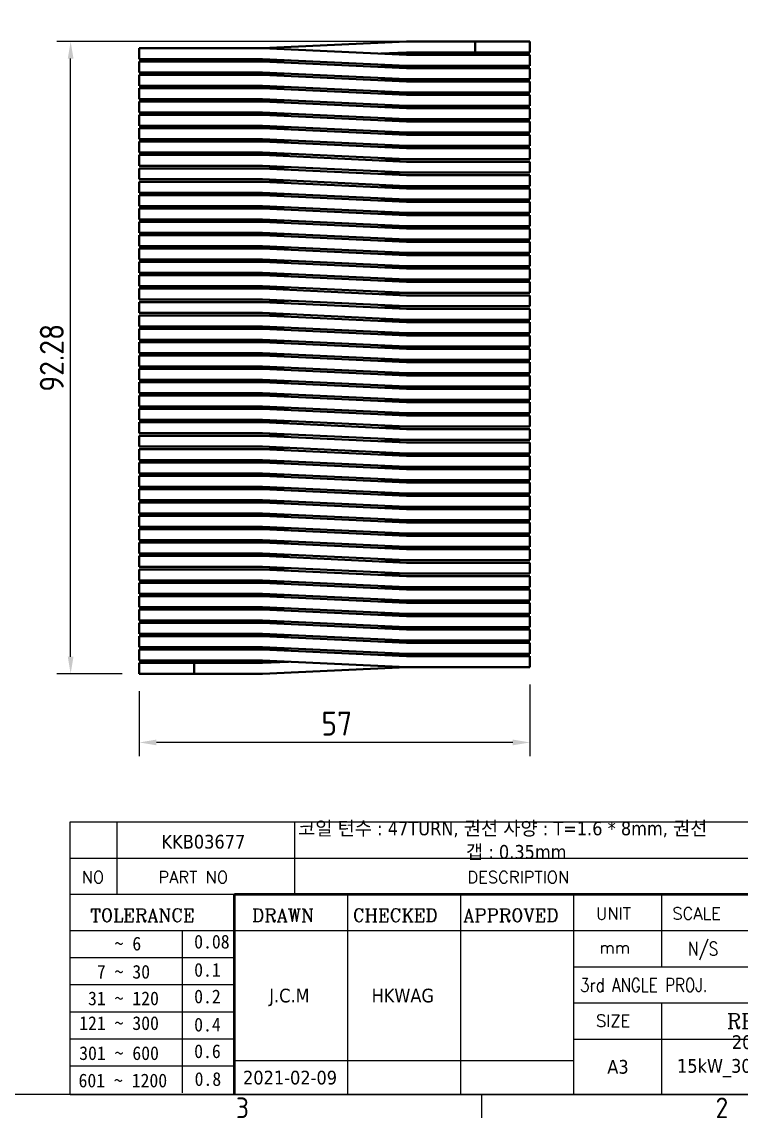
# Model space of a CAD drawing. Header units: millimetres. Extents: x 0 to 420, y 0 to 297.
# Drawn here: x 212.9 to 317.8, y 6.6 to 166.5 of the extents above; entities that cross this region are included whole.
import ezdxf
from ezdxf.enums import TextEntityAlignment as Align

# ---------------------------------------------------------------- set-up
doc = ezdxf.new("R2010")
doc.units = ezdxf.units.MM
doc.layers.get('0').update_dxf_attribs({"color": 3, "lineweight": 25, "true_color": 0x00ff00})
for name, color, linetype, lineweight, true_color in [('가시적인 것(ISO)', 3, 'Continuous', 40, 0x00ff00), ('제목(ISO)', 5, 'Continuous', 50, 0x0000ff), ('치수(ISO)', 2, 'Continuous', 25, 0xffff00)]:
    doc.layers.add(name, color=color, linetype=linetype, lineweight=lineweight, true_color=true_color)
doc.layers.add('경계(ISO)', color=7, linetype='Continuous', lineweight=25)
doc.styles.add('HAN_291', font='')
doc.styles.add('RC_284', font='ROMANC.shx')
doc.styles.add('RC_287', font='ROMANC.shx')
doc.styles.add('RC_292', font='ROMANC.shx')
doc.styles.add('문자 텍스트_PSTEK_POSCO', font='isocp.shx')
doc.styles.add('치수 텍스트_PSTEK_POSCO', font='isocp.shx')
doc.styles.add('텍스트 스타일198', font='tahoma.ttf')
doc.styles.add('텍스트 스타일333', font='ROMANC.shx', dxfattribs={"width": 0.800000011920929})
doc.styles.get('HAN_291').set_extended_font_data('GulimChe')
doc.dimstyles.new('치수_PSTEK_POSCO', dxfattribs={"dimtxt": 3.5, "dimasz": 2.5, "dimexe": 2, "dimexo": 2.5, "dimgap": 1, "dimtad": 1, "dimrnd": 1e-08, "dimdsep": 46, "dimtxsty": '치수 텍스트_PSTEK_POSCO', "dimcen": 0.09, "dimdle": 10, "dimclrd": 7, "dimclre": 7, "dimclrt": 2, "dimadec": 1, "dimazin": 2, "dimtfac": 1, "dimtmove": 0, "dimatfit": 3, "dimfxl": 1, "dimtolj": 1, "dimlwd": -1, "dimlwe": -1, "dimarcsym": 0})

# ---------------------------------------------------------------- blocks, each defined once
blk = doc.blocks.new('경계 Default Border')
at = {"layer": '경계(ISO)'}
blk.add_line((280, 10), (280, 6.599999666213989), dxfattribs=at)
at = {"layer": '경계(ISO)', "flags": 128}
blk.add_lwpolyline([(10, 10), (10, 287.0000076293945), (410, 287.0000076293945), (410, 10), (10, 10)], dxfattribs=at)
at = {"layer": '경계(ISO)', "color": 2, "true_color": 0xffff00, "char_height": 3.00000011920929, "attachment_point": 7, "style": '문자 텍스트_PSTEK_POSCO'}
for s, insert in [('3', (244.1685395229535, 6.57139439638704)), ('2', (314.127739416884, 6.57139439638704))]:
    blk.add_mtext(s, dxfattribs=dict(at, insert=insert))
blk = doc.blocks.new('제목 블록 PSTEK')
at = {"color": 180, "true_color": 0x3f00ff}
for p, q in [((182.475792979055, 11.79100474011392), (182.4757929790549, 51.56524660363496)), ((182.4757929790549, 51.56524660363496), (372.4757929537551, 51.56524660363496)), ((189.2651435055721, 51.56524660363496), (189.2651435055722, 41.00524660363494)), ((215.2152739891528, 41.00524660363494), (215.2152739891528, 51.56524660363496)), ((182.475792979055, 46.2852466036349), (372.4757929537551, 46.28524660363492)), ((182.475792979055, 41.00524660363493), (206.451475290024, 41.00524660363493)), ((222.9401812389276, 11.79100474011392), (222.9401812389276, 41.00524660363494)), ((239.4288871878316, 11.79100474011392), (239.4288871878316, 41.00524660363494)), ((255.9175931367356, 11.79100474011392), (255.9175931367356, 41.00524660363494)), ((268.6918866058747, 41.00524660363494), (268.6918866058747, 30.44524660363498)), ((182.475792979055, 35.72524660363497), (206.451475290024, 35.72524660363497)), ((198.8621818849491, 12.02524660363491), (198.8621818849491, 35.72524660363497)), ((206.451475290024, 35.72524660363497), (372.4757929537551, 35.72524660363497)), ((182.475792979055, 31.77524660363492), (206.451475290024, 31.77524660363492)), ((255.917593136736, 30.44524660363498), (372.4757929537552, 30.44524660363501)), ((182.475792979055, 27.82524660363487), (206.451475290024, 27.82524660363487)), ((255.9175931367359, 25.16524660363502), (372.4757929537552, 25.165246603635)), ((268.6918866058744, 25.16524660363502), (268.6918866058744, 11.79100474011392)), ((182.475792979055, 23.87524660363505), (206.451475290024, 23.87524660363505)), ((182.475792979055, 19.92524660363478), (206.451475290024, 19.92524660363478)), ((255.9175931367359, 19.88524660363481), (310.0881549537553, 19.88524660363481)), ((206.451475290024, 16.74100474011396), (255.9175931367359, 16.74100474011396)), ((182.475792979055, 15.97524660363496), (206.451475290024, 15.97524660363496)), ((182.475792979055, 11.79100474011392), (372.4757929537551, 11.79100474011389))]:
    blk.add_line(p, q, dxfattribs=at)
at = {"color": 7, "lineweight": 50}
for p, q in [((206.4514752900237, 11.79100474011392), (206.4514752900237, 41.00524660363494)), ((206.451475290024, 41.00524660363494), (372.4757929537551, 41.00524660363496))]:
    blk.add_line(p, q, dxfattribs=at)
at = {"layer": '제목(ISO)', "lineweight": 18}
blk.add_line((182.475792979055, 35.72500474011393), (182.475792979055, 11.79100474011392), dxfattribs=at)
at = {"color": 2, "true_color": 0xffff00}
for s, height, style, p in [('NO', 1.742399930953979, 'RC_284', (184.135398793432, 42.62317362549192)), ('PART NO', 1.742399930953979, 'RC_284', (195.3359407378685, 42.62317362549192)), ('DESCRIPTION', 1.742399930953979, 'RC_284', (240.4025565652523, 42.62317362549192)), (' TOLERANCE', 1.899999976158142, 'RC_287', (184.0872874387979, 37.00893196870329)), ('DRAWN', 1.899999976158142, 'RC_287', (208.9766620976279, 37.00893196870329)), ('CHECKED', 1.899999976158142, 'RC_287', (223.6856844514997, 37.00893196870329)), ('APPROVED', 1.899999976158142, 'RC_287', (239.7795453577791, 37.00893196870329)), ('UNIT', 1.742399930953979, 'RC_284', (259.1652673287452, 37.34317362549218)), ('SCALE', 1.742399930953979, 'RC_284', (270.2934779252897, 37.34317362549218)), ('    ~ 6', 2.000000029802322, 'HAN_291', (183.7721304966814, 32.8176515608431)), ('0.08', 2.000000029802322, 'HAN_291', (200.5467345600617, 33.09873600004101)), ('mm', 1.742399930953979, 'RC_284', (259.6505418159997, 32.3543089683787)), ('  7 ~ 30', 2.000000029802322, 'HAN_291', (183.7721304966814, 28.70538114822415)), ('0.1', 2.000000029802322, 'HAN_291', (200.5467345600617, 28.98646558742206)), (' 31 ~ 120', 2.000000029802322, 'HAN_291', (183.7721304966814, 24.82628181916237)), ('0.2', 2.000000029802322, 'HAN_291', (200.5467345600617, 25.10736625836028)), ('121 ~ 300', 2.000000029802322, 'HAN_291', (183.7721304966814, 21.21401206133254)), ('0.4', 2.000000029802322, 'HAN_291', (200.5467345600617, 20.99509650053045)), ('SIZE', 1.742399930953979, 'RC_284', (259.1652673287452, 21.69497768947366)), ('REFERENCE', 2.178000062704086, 'RC_292', (278.2741065029841, 21.43214925458022)), ('301 ~ 600', 2.000000029802322, 'HAN_291', (183.7721304966814, 16.83491273227077)), ('0.6', 2.000000029802322, 'HAN_291', (200.5467345600617, 17.11599717146868)), ('601 ~ 1200', 2.000000029802322, 'HAN_291', (183.6802025156883, 12.84759660881125)), ('0.8', 2.000000029802322, 'HAN_291', (200.6097246063884, 13.05732192299702))]:
    blk.add_text(s, height=height, dxfattribs=dict(at, style=style)).set_placement(p)
at = {"color": 7, "style": '텍스트 스타일333', "width": 0.7999999523162842}
blk.add_text('N/S', height=2.000000029802322, dxfattribs=at).set_placement((274.7838860285014, 33.08524660363496), align=Align.MIDDLE_CENTER)
at = {"color": 2, "true_color": 0xffff00, "style": '텍스트 스타일333', "width": 0.7999999523162842}
blk.add_text('3rd ANGLE PROJ.', height=2.000000029802322, dxfattribs=at).set_placement((256.8430306642954, 26.76148381654429))
at = {"layer": '제목(ISO)', "color": 7, "style": '텍스트 스타일198'}
for tag, p in [('설명_001', (215.7003327976812, 49.62241420063239)), ('부품_번호_001', (195.7843283186424, 47.68004260673702)), ('재질_001', (290.4746326517839, 47.92524659519488)), ("3._Q'TY_001", (312.7327037528258, 47.90442725317898)), ('질량\\P3;_001', (350.3046145979153, 48.1643332325385)), ('설명_002', (240.1924330754208, 46.19853496198088)), ('1._MODEL_NAME_001', (326.7684841840689, 37.52172745615292)), ('제목_001', (331.1279759919022, 32.12134217035067)), ('부품_번호_001', (334.4435685718743, 26.8052465951949)), ('설계자_001', (211.4997234691996, 25.23312566343435)), ('점검자_001', (226.4283219502686, 25.23446884679021)), ('프로젝트_001', (278.9744245225954, 18.43951439740151)), ('시트_크기_001', (260.807090429518, 14.83812566343425)), ('프로젝트_002', (270.9791918143218, 14.97568842208535)), ('작성_날짜_001', (207.6736656800234, 13.26600473167383)), ('프로젝트_003', (280.4473441481205, 11.5491460676562))]:
    blk.add_attdef(tag, p, '', height=2.000000029802322, dxfattribs=at)
for tag, p in [('4._COLOR', (327.6805273250926, 48.92524660363493)), ('엔지니어링_승인자', (247.673240162284, 26.23312567187446)), ('점검_날짜', (231.1845342133799, 14.26600474011394)), ('엔지니어링_승인_날짜', (247.6732401622839, 14.26600474011394))]:
    blk.add_attdef(tag, text='', height=2.000000029802322, dxfattribs=at).set_placement(p, align=Align.MIDDLE_CENTER)
blk = doc.blocks.new('*D27')
at = {"layer": 'Defpoints', "color": 0, "transparency": 16777216}
for p in [(287.0528116974299, 72.34469993919951), (230.0528116974299, 71.36969993919952), (230.0528116974299, 61.36969993919952)]:
    blk.add_point(p, dxfattribs=at)
at = {"layer": '치수(ISO)', "color": 7, "transparency": 16777216}
for p, q in [((230.0528116974299, 68.86969993919952), (230.0528116974299, 59.36969993919952)), ((287.0528116974299, 69.84469993919951), (287.0528116974299, 59.36969993919952)), ((284.5528116974299, 61.36969993919952), (232.5528116974299, 61.36969993919952))]:
    blk.add_line(p, q, dxfattribs=at)
for points in [[(232.5528116974299, 61.78636660586618), (232.5528116974299, 60.95303327253286), (230.0528116974299, 61.36969993919952)], [(284.5528116974299, 61.78636660586618), (284.5528116974299, 60.95303327253286), (287.0528116974299, 61.36969993919952)]]:
    blk.add_solid(points, dxfattribs=at)
at = {"layer": '치수(ISO)', "color": 2, "transparency": 16777216, "insert": (256.6278116974299, 64.11969993919952), "char_height": 3.5, "attachment_point": 4, "style": '치수 텍스트_PSTEK_POSCO'}
blk.add_mtext('\\A1;57', dxfattribs=at)
blk = doc.blocks.new('*D28')
at = {"layer": 'Defpoints', "color": 0, "transparency": 16777216}
for p in [(220.05281169743, 163.6446999391995), (279.0528116974299, 163.6446999391995), (230.0528116974299, 71.36969993919952)]:
    blk.add_point(p, dxfattribs=at)
at = {"layer": '치수(ISO)', "color": 7, "transparency": 16777216}
for p, q in [((276.5528116974299, 163.6446999391995), (218.05281169743, 163.6446999391995)), ((220.05281169743, 73.86969993919953), (220.05281169743, 161.1446999391995)), ((227.5528116974299, 71.36969993919952), (218.05281169743, 71.36969993919953))]:
    blk.add_line(p, q, dxfattribs=at)
for points in [[(219.6361450307633, 161.1446999391995), (220.4694783640966, 161.1446999391995), (220.05281169743, 163.6446999391995)], [(219.6361450307633, 73.86969993919953), (220.4694783640966, 73.86969993919953), (220.05281169743, 71.36969993919953)]]:
    blk.add_solid(points, dxfattribs=at)
at = {"layer": '치수(ISO)', "color": 2, "transparency": 16777216, "insert": (217.3016213309565, 112.5347125657842), "char_height": 3.5, "attachment_point": 4, "rotation": 90, "style": '치수 텍스트_PSTEK_POSCO'}
blk.add_mtext('\\A1;92.28', dxfattribs=at)

msp = doc.modelspace()

# ---------------------------------------------------------------- linework, layer by layer
at = {"layer": '가시적인 것(ISO)'}
for p, q in [((269.0528116974299, 163.6446999391995), (248.0528116974299, 162.6696999391995)), ((269.0528116974299, 163.6446999391995), (279.0528116974299, 163.6446999391995)), ((287.0528116974299, 163.6446999391995), (279.0528116974299, 163.6446999391995)), ((279.0528116974299, 163.6446999391995), (279.0528116974299, 162.0446999391995)), ((287.0528116974299, 162.0446999391995), (287.0528116974299, 163.6446999391995)), ((230.0528116974299, 161.0696999391996), (230.0528116974299, 162.6696999391995)), ((230.0528116974299, 162.6696999391995), (248.0528116974299, 162.6696999391995)), ((269.0528116974299, 161.6946999391996), (248.0528116974299, 162.6696999391995)), ((265.2835809281993, 161.8696999391996), (269.0528116974299, 162.0446999391995)), ((269.0528116974299, 162.0446999391995), (279.0528116974299, 162.0446999391995)), ((269.0528116974299, 161.6946999391996), (287.0528116974299, 161.6946999391996)), ((279.0528116974299, 162.0446999391995), (287.0528116974299, 162.0446999391995)), ((287.0528116974299, 160.0946999391995), (287.0528116974299, 161.6946999391996)), ((248.0528116974299, 161.0696999391996), (230.0528116974299, 161.0696999391996)), ((230.0528116974299, 159.1196999391995), (230.0528116974299, 160.7196999391995)), ((230.0528116974299, 160.7196999391995), (248.0528116974299, 160.7196999391995)), ((248.0528116974299, 161.0696999391996), (269.0528116974299, 160.0946999391995)), ((251.8220424666609, 160.8946999391995), (248.0528116974299, 160.7196999391995)), ((269.0528116974299, 159.7446999391995), (248.0528116974299, 160.7196999391995)), ((265.2835809281995, 159.9196999391995), (269.0528116974299, 160.0946999391995)), ((287.0528116974299, 160.0946999391995), (269.0528116974299, 160.0946999391995)), ((248.0528116974299, 159.1196999391995), (230.0528116974299, 159.1196999391995)), ((230.0528116974299, 157.1696999391995), (230.0528116974299, 158.7696999391995)), ((230.0528116974299, 158.7696999391995), (248.0528116974299, 158.7696999391995)), ((248.0528116974299, 159.1196999391995), (269.0528116974299, 158.1446999391995)), ((251.8220424666608, 158.9446999391995), (248.0528116974299, 158.7696999391995)), ((269.0528116974299, 157.7946999391995), (248.0528116974299, 158.7696999391995)), ((269.0528116974299, 159.7446999391995), (287.0528116974299, 159.7446999391995)), ((287.0528116974299, 158.1446999391995), (287.0528116974299, 159.7446999391995)), ((248.0528116974299, 157.1696999391995), (230.0528116974299, 157.1696999391995)), ((230.0528116974299, 155.2196999391995), (230.0528116974299, 156.8196999391995)), ((230.0528116974299, 156.8196999391995), (248.0528116974299, 156.8196999391995)), ((248.0528116974299, 157.1696999391995), (269.0528116974299, 156.1946999391995)), ((251.8220424666607, 156.9946999391995), (248.0528116974299, 156.8196999391995)), ((269.0528116974299, 155.8446999391995), (248.0528116974299, 156.8196999391995)), ((265.2835809281994, 157.9696999391996), (269.0528116974299, 158.1446999391995)), ((287.0528116974299, 158.1446999391995), (269.0528116974299, 158.1446999391995)), ((269.0528116974299, 157.7946999391995), (287.0528116974299, 157.7946999391995)), ((287.0528116974299, 156.1946999391995), (287.0528116974299, 157.7946999391995)), ((248.0528116974299, 155.2196999391995), (230.0528116974299, 155.2196999391995)), ((248.0528116974299, 155.2196999391995), (269.0528116974299, 154.2446999391995)), ((265.2835809281993, 156.0196999391995), (269.0528116974299, 156.1946999391995)), ((287.0528116974299, 156.1946999391995), (269.0528116974299, 156.1946999391995)), ((269.0528116974299, 155.8446999391995), (287.0528116974299, 155.8446999391995)), ((287.0528116974299, 154.2446999391995), (287.0528116974299, 155.8446999391995)), ((230.0528116974299, 153.2696999391995), (230.0528116974299, 154.8696999391995)), ((230.0528116974299, 154.8696999391995), (248.0528116974299, 154.8696999391995)), ((251.8220424666609, 155.0446999391995), (248.0528116974299, 154.8696999391995)), ((269.0528116974299, 153.8946999391995), (248.0528116974299, 154.8696999391995)), ((265.2835809281994, 154.0696999391996), (269.0528116974299, 154.2446999391995)), ((287.0528116974299, 154.2446999391995), (269.0528116974299, 154.2446999391995)), ((269.0528116974299, 153.8946999391995), (287.0528116974299, 153.8946999391995)), ((287.0528116974299, 152.2946999391995), (287.0528116974299, 153.8946999391995)), ((248.0528116974299, 153.2696999391995), (230.0528116974299, 153.2696999391995)), ((230.0528116974299, 151.3196999391995), (230.0528116974299, 152.9196999391995)), ((230.0528116974299, 152.9196999391995), (248.0528116974299, 152.9196999391995)), ((248.0528116974299, 153.2696999391995), (269.0528116974299, 152.2946999391995)), ((251.8220424666606, 153.0946999391995), (248.0528116974299, 152.9196999391995)), ((269.0528116974299, 151.9446999391995), (248.0528116974299, 152.9196999391995)), ((265.2835809281993, 152.1196999391995), (269.0528116974299, 152.2946999391995)), ((287.0528116974299, 152.2946999391995), (269.0528116974299, 152.2946999391995)), ((269.0528116974299, 151.9446999391995), (287.0528116974299, 151.9446999391995)), ((287.0528116974299, 150.3446999391995), (287.0528116974299, 151.9446999391995)), ((248.0528116974299, 151.3196999391995), (230.0528116974299, 151.3196999391995)), ((230.0528116974299, 149.3696999391995), (230.0528116974299, 150.9696999391995)), ((230.0528116974299, 150.9696999391995), (248.0528116974299, 150.9696999391995)), ((248.0528116974299, 151.3196999391995), (269.0528116974299, 150.3446999391995)), ((251.8220424666607, 151.1446999391995), (248.0528116974299, 150.9696999391995)), ((269.0528116974299, 149.9946999391995), (248.0528116974299, 150.9696999391995)), ((265.2835809281993, 150.1696999391995), (269.0528116974299, 150.3446999391995)), ((287.0528116974299, 150.3446999391995), (269.0528116974299, 150.3446999391995)), ((248.0528116974299, 149.3696999391995), (230.0528116974299, 149.3696999391995)), ((230.0528116974299, 147.4196999391995), (230.0528116974299, 149.0196999391995)), ((230.0528116974299, 149.0196999391995), (248.0528116974299, 149.0196999391995)), ((248.0528116974299, 149.3696999391995), (269.0528116974299, 148.3946999391995)), ((251.8220424666607, 149.1946999391996), (248.0528116974299, 149.0196999391995)), ((269.0528116974299, 148.0446999391995), (248.0528116974299, 149.0196999391995)), ((269.0528116974299, 149.9946999391995), (287.0528116974299, 149.9946999391995)), ((287.0528116974299, 148.3946999391995), (287.0528116974299, 149.9946999391995)), ((248.0528116974299, 147.4196999391995), (230.0528116974299, 147.4196999391995)), ((248.0528116974299, 147.4196999391995), (269.0528116974299, 146.4446999391995)), ((251.8220424666608, 147.2446999391995), (248.0528116974299, 147.0696999391995)), ((265.2835809281993, 148.2196999391995), (269.0528116974299, 148.3946999391995)), ((287.0528116974299, 148.3946999391995), (269.0528116974299, 148.3946999391995)), ((269.0528116974299, 148.0446999391995), (287.0528116974299, 148.0446999391995)), ((287.0528116974299, 146.4446999391995), (287.0528116974299, 148.0446999391995)), ((230.0528116974299, 145.4696999391995), (230.0528116974299, 147.0696999391995)), ((230.0528116974299, 147.0696999391995), (248.0528116974299, 147.0696999391995)), ((269.0528116974299, 146.0946999391995), (248.0528116974299, 147.0696999391995)), ((265.2835809281993, 146.2696999391995), (269.0528116974299, 146.4446999391995)), ((287.0528116974299, 146.4446999391995), (269.0528116974299, 146.4446999391995)), ((269.0528116974299, 146.0946999391995), (287.0528116974299, 146.0946999391995)), ((287.0528116974299, 144.4946999391995), (287.0528116974299, 146.0946999391995)), ((248.0528116974299, 145.4696999391995), (230.0528116974299, 145.4696999391995)), ((230.0528116974299, 143.5196999391995), (230.0528116974299, 145.1196999391995)), ((230.0528116974299, 145.1196999391995), (248.0528116974299, 145.1196999391995)), ((248.0528116974299, 145.4696999391995), (269.0528116974299, 144.4946999391995)), ((251.8220424666607, 145.2946999391995), (248.0528116974299, 145.1196999391995)), ((269.0528116974299, 144.1446999391995), (248.0528116974299, 145.1196999391995)), ((265.2835809281994, 144.3196999391995), (269.0528116974299, 144.4946999391995)), ((287.0528116974299, 144.4946999391995), (269.0528116974299, 144.4946999391995)), ((269.0528116974299, 144.1446999391995), (287.0528116974299, 144.1446999391995)), ((287.0528116974299, 142.5446999391995), (287.0528116974299, 144.1446999391995)), ((248.0528116974299, 143.5196999391995), (230.0528116974299, 143.5196999391995)), ((230.0528116974299, 141.5696999391995), (230.0528116974299, 143.1696999391995)), ((230.0528116974299, 143.1696999391995), (248.0528116974299, 143.1696999391995)), ((248.0528116974299, 143.5196999391995), (269.0528116974299, 142.5446999391995)), ((251.8220424666607, 143.3446999391995), (248.0528116974299, 143.1696999391995)), ((269.0528116974299, 142.1946999391995), (248.0528116974299, 143.1696999391995)), ((265.2835809281993, 142.3696999391995), (269.0528116974299, 142.5446999391995)), ((287.0528116974299, 142.5446999391995), (269.0528116974299, 142.5446999391995)), ((248.0528116974299, 141.5696999391995), (230.0528116974299, 141.5696999391995)), ((230.0528116974299, 139.6196999391995), (230.0528116974299, 141.2196999391995)), ((230.0528116974299, 141.2196999391995), (248.0528116974299, 141.2196999391995)), ((248.0528116974299, 141.5696999391995), (269.0528116974299, 140.5946999391995)), ((251.8220424666607, 141.3946999391995), (248.0528116974299, 141.2196999391995)), ((269.0528116974299, 140.2446999391995), (248.0528116974299, 141.2196999391995)), ((269.0528116974299, 142.1946999391995), (287.0528116974299, 142.1946999391995)), ((287.0528116974299, 140.5946999391995), (287.0528116974299, 142.1946999391995)), ((248.0528116974299, 139.6196999391995), (230.0528116974299, 139.6196999391995)), ((230.0528116974299, 137.6696999391995), (230.0528116974299, 139.2696999391995)), ((230.0528116974299, 139.2696999391995), (248.0528116974299, 139.2696999391995)), ((248.0528116974299, 139.6196999391995), (269.0528116974299, 138.6446999391995)), ((251.8220424666609, 139.4446999391995), (248.0528116974299, 139.2696999391995)), ((269.0528116974299, 138.2946999391995), (248.0528116974299, 139.2696999391995)), ((265.2835809281993, 140.4196999391995), (269.0528116974299, 140.5946999391995)), ((287.0528116974299, 140.5946999391995), (269.0528116974299, 140.5946999391995)), ((269.0528116974299, 140.2446999391995), (287.0528116974299, 140.2446999391995)), ((287.0528116974299, 138.6446999391995), (287.0528116974299, 140.2446999391995)), ((248.0528116974299, 137.6696999391995), (230.0528116974299, 137.6696999391995)), ((248.0528116974299, 137.6696999391995), (269.0528116974299, 136.6946999391996)), ((265.2835809281993, 138.4696999391995), (269.0528116974299, 138.6446999391995)), ((287.0528116974299, 138.6446999391995), (269.0528116974299, 138.6446999391995)), ((269.0528116974299, 138.2946999391995), (287.0528116974299, 138.2946999391995)), ((287.0528116974299, 136.6946999391996), (287.0528116974299, 138.2946999391995)), ((230.0528116974299, 135.7196999391995), (230.0528116974299, 137.3196999391996)), ((230.0528116974299, 137.3196999391996), (248.0528116974299, 137.3196999391996)), ((251.8220424666609, 137.4946999391995), (248.0528116974299, 137.3196999391996)), ((269.0528116974299, 136.3446999391995), (248.0528116974299, 137.3196999391996)), ((265.2835809281993, 136.5196999391995), (269.0528116974299, 136.6946999391996)), ((287.0528116974299, 136.6946999391996), (269.0528116974299, 136.6946999391996)), ((269.0528116974299, 136.3446999391995), (287.0528116974299, 136.3446999391995)), ((287.0528116974299, 134.7446999391995), (287.0528116974299, 136.3446999391995)), ((248.0528116974299, 135.7196999391995), (230.0528116974299, 135.7196999391995)), ((230.0528116974299, 133.7696999391995), (230.0528116974299, 135.3696999391995)), ((230.0528116974299, 135.3696999391995), (248.0528116974299, 135.3696999391995)), ((248.0528116974299, 135.7196999391995), (269.0528116974299, 134.7446999391995)), ((251.8220424666608, 135.5446999391995), (248.0528116974299, 135.3696999391995)), ((269.0528116974299, 134.3946999391995), (248.0528116974299, 135.3696999391995)), ((265.2835809281992, 134.5696999391995), (269.0528116974299, 134.7446999391995)), ((287.0528116974299, 134.7446999391995), (269.0528116974299, 134.7446999391995)), ((269.0528116974299, 134.3946999391995), (287.0528116974299, 134.3946999391995)), ((287.0528116974299, 132.7946999391995), (287.0528116974299, 134.3946999391995)), ((248.0528116974299, 133.7696999391995), (230.0528116974299, 133.7696999391995)), ((230.0528116974299, 131.8196999391995), (230.0528116974299, 133.4196999391995)), ((230.0528116974299, 133.4196999391995), (248.0528116974299, 133.4196999391995)), ((248.0528116974299, 133.7696999391995), (269.0528116974299, 132.7946999391995)), ((251.8220424666607, 133.5946999391995), (248.0528116974299, 133.4196999391995)), ((269.0528116974299, 132.4446999391995), (248.0528116974299, 133.4196999391995)), ((265.2835809281993, 132.6196999391995), (269.0528116974299, 132.7946999391995)), ((287.0528116974299, 132.7946999391995), (269.0528116974299, 132.7946999391995)), ((248.0528116974299, 131.8196999391995), (230.0528116974299, 131.8196999391995)), ((230.0528116974299, 129.8696999391995), (230.0528116974299, 131.4696999391995)), ((230.0528116974299, 131.4696999391995), (248.0528116974299, 131.4696999391995)), ((248.0528116974299, 131.8196999391995), (269.0528116974299, 130.8446999391995)), ((251.8220424666608, 131.6446999391995), (248.0528116974299, 131.4696999391995)), ((269.0528116974299, 130.4946999391995), (248.0528116974299, 131.4696999391995)), ((269.0528116974299, 132.4446999391995), (287.0528116974299, 132.4446999391995)), ((287.0528116974299, 130.8446999391995), (287.0528116974299, 132.4446999391995)), ((248.0528116974299, 129.8696999391995), (230.0528116974299, 129.8696999391995)), ((248.0528116974299, 129.8696999391995), (269.0528116974299, 128.8946999391995)), ((251.8220424666607, 129.6946999391995), (248.0528116974299, 129.5196999391995)), ((265.2835809281992, 130.6696999391995), (269.0528116974299, 130.8446999391995)), ((287.0528116974299, 130.8446999391995), (269.0528116974299, 130.8446999391995)), ((269.0528116974299, 130.4946999391995), (287.0528116974299, 130.4946999391995)), ((287.0528116974299, 128.8946999391995), (287.0528116974299, 130.4946999391995)), ((230.0528116974299, 127.9196999391995), (230.0528116974299, 129.5196999391995)), ((230.0528116974299, 129.5196999391995), (248.0528116974299, 129.5196999391995)), ((269.0528116974299, 128.5446999391995), (248.0528116974299, 129.5196999391995)), ((265.2835809281993, 128.7196999391995), (269.0528116974299, 128.8946999391995)), ((287.0528116974299, 128.8946999391995), (269.0528116974299, 128.8946999391995)), ((269.0528116974299, 128.5446999391995), (287.0528116974299, 128.5446999391995)), ((287.0528116974299, 126.9446999391995), (287.0528116974299, 128.5446999391995)), ((248.0528116974299, 127.9196999391995), (230.0528116974299, 127.9196999391995)), ((230.0528116974299, 125.9696999391995), (230.0528116974299, 127.5696999391995)), ((230.0528116974299, 127.5696999391995), (248.0528116974299, 127.5696999391995)), ((248.0528116974299, 127.9196999391995), (269.0528116974299, 126.9446999391995)), ((251.8220424666609, 127.7446999391995), (248.0528116974299, 127.5696999391995)), ((269.0528116974299, 126.5946999391995), (248.0528116974299, 127.5696999391995)), ((265.2835809281993, 126.7696999391995), (269.0528116974299, 126.9446999391995)), ((287.0528116974299, 126.9446999391995), (269.0528116974299, 126.9446999391995)), ((269.0528116974299, 126.5946999391995), (287.0528116974299, 126.5946999391995)), ((287.0528116974299, 124.9946999391995), (287.0528116974299, 126.5946999391995)), ((248.0528116974299, 125.9696999391995), (230.0528116974299, 125.9696999391995)), ((230.0528116974299, 124.0196999391995), (230.0528116974299, 125.6196999391995)), ((230.0528116974299, 125.6196999391995), (248.0528116974299, 125.6196999391995)), ((248.0528116974299, 125.9696999391995), (269.0528116974299, 124.9946999391995)), ((251.8220424666608, 125.7946999391995), (248.0528116974299, 125.6196999391995)), ((269.0528116974299, 124.6446999391995), (248.0528116974299, 125.6196999391995)), ((265.2835809281993, 124.8196999391995), (269.0528116974299, 124.9946999391995)), ((287.0528116974299, 124.9946999391995), (269.0528116974299, 124.9946999391995)), ((248.0528116974299, 124.0196999391995), (230.0528116974299, 124.0196999391995)), ((230.0528116974299, 122.0696999391995), (230.0528116974299, 123.6696999391995)), ((230.0528116974299, 123.6696999391995), (248.0528116974299, 123.6696999391995)), ((248.0528116974299, 124.0196999391995), (269.0528116974299, 123.0446999391995)), ((251.8220424666607, 123.8446999391995), (248.0528116974299, 123.6696999391995)), ((269.0528116974299, 122.6946999391995), (248.0528116974299, 123.6696999391995)), ((269.0528116974299, 124.6446999391995), (287.0528116974299, 124.6446999391995)), ((287.0528116974299, 123.0446999391995), (287.0528116974299, 124.6446999391995)), ((248.0528116974299, 122.0696999391995), (230.0528116974299, 122.0696999391995)), ((230.0528116974299, 120.1196999391995), (230.0528116974299, 121.7196999391995)), ((230.0528116974299, 121.7196999391995), (248.0528116974299, 121.7196999391995)), ((248.0528116974299, 122.0696999391995), (269.0528116974299, 121.0946999391995)), ((251.8220424666607, 121.8946999391995), (248.0528116974299, 121.7196999391995)), ((269.0528116974299, 120.7446999391995), (248.0528116974299, 121.7196999391995)), ((265.2835809281992, 122.8696999391995), (269.0528116974299, 123.0446999391995)), ((287.0528116974299, 123.0446999391995), (269.0528116974299, 123.0446999391995)), ((269.0528116974299, 122.6946999391995), (287.0528116974299, 122.6946999391995)), ((287.0528116974299, 121.0946999391995), (287.0528116974299, 122.6946999391995)), ((248.0528116974299, 120.1196999391995), (230.0528116974299, 120.1196999391995)), ((248.0528116974299, 120.1196999391995), (269.0528116974299, 119.1446999391995)), ((251.8220424666607, 119.9446999391995), (248.0528116974299, 119.7696999391995)), ((265.2835809281992, 120.9196999391995), (269.0528116974299, 121.0946999391995)), ((287.0528116974299, 121.0946999391995), (269.0528116974299, 121.0946999391995)), ((269.0528116974299, 120.7446999391995), (287.0528116974299, 120.7446999391995)), ((287.0528116974299, 119.1446999391995), (287.0528116974299, 120.7446999391995)), ((230.0528116974299, 118.1696999391995), (230.0528116974299, 119.7696999391995)), ((230.0528116974299, 119.7696999391995), (248.0528116974299, 119.7696999391995)), ((269.0528116974299, 118.7946999391995), (248.0528116974299, 119.7696999391995)), ((265.2835809281994, 118.9696999391995), (269.0528116974299, 119.1446999391995)), ((287.0528116974299, 119.1446999391995), (269.0528116974299, 119.1446999391995)), ((269.0528116974299, 118.7946999391995), (287.0528116974299, 118.7946999391995)), ((287.0528116974299, 117.1946999391995), (287.0528116974299, 118.7946999391995)), ((248.0528116974299, 118.1696999391995), (230.0528116974299, 118.1696999391995)), ((230.0528116974299, 116.2196999391995), (230.0528116974299, 117.8196999391995)), ((230.0528116974299, 117.8196999391995), (248.0528116974299, 117.8196999391995)), ((248.0528116974299, 118.1696999391995), (269.0528116974299, 117.1946999391995)), ((251.8220424666607, 117.9946999391995), (248.0528116974299, 117.8196999391995)), ((269.0528116974299, 116.8446999391995), (248.0528116974299, 117.8196999391995)), ((265.2835809281992, 117.0196999391995), (269.0528116974299, 117.1946999391995)), ((287.0528116974299, 117.1946999391995), (269.0528116974299, 117.1946999391995)), ((269.0528116974299, 116.8446999391995), (287.0528116974299, 116.8446999391995)), ((287.0528116974299, 115.2446999391995), (287.0528116974299, 116.8446999391995)), ((248.0528116974299, 116.2196999391995), (230.0528116974299, 116.2196999391995)), ((230.0528116974299, 114.2696999391995), (230.0528116974299, 115.8696999391995)), ((230.0528116974299, 115.8696999391995), (248.0528116974299, 115.8696999391995)), ((248.0528116974299, 116.2196999391995), (269.0528116974299, 115.2446999391995)), ((251.8220424666607, 116.0446999391995), (248.0528116974299, 115.8696999391995)), ((269.0528116974299, 114.8946999391995), (248.0528116974299, 115.8696999391995)), ((265.2835809281993, 115.0696999391995), (269.0528116974299, 115.2446999391995)), ((287.0528116974299, 115.2446999391995), (269.0528116974299, 115.2446999391995)), ((248.0528116974299, 114.2696999391995), (230.0528116974299, 114.2696999391995)), ((230.0528116974299, 112.3196999391995), (230.0528116974299, 113.9196999391995)), ((230.0528116974299, 113.9196999391995), (248.0528116974299, 113.9196999391995)), ((248.0528116974299, 114.2696999391995), (269.0528116974299, 113.2946999391995)), ((251.8220424666609, 114.0946999391995), (248.0528116974299, 113.9196999391995)), ((269.0528116974299, 112.9446999391995), (248.0528116974299, 113.9196999391995)), ((269.0528116974299, 114.8946999391995), (287.0528116974299, 114.8946999391995)), ((287.0528116974299, 113.2946999391995), (287.0528116974299, 114.8946999391995)), ((248.0528116974299, 112.3196999391995), (230.0528116974299, 112.3196999391995)), ((230.0528116974299, 110.3696999391995), (230.0528116974299, 111.9696999391995)), ((230.0528116974299, 111.9696999391995), (248.0528116974299, 111.9696999391995)), ((248.0528116974299, 112.3196999391995), (269.0528116974299, 111.3446999391995)), ((251.8220424666608, 112.1446999391995), (248.0528116974299, 111.9696999391995)), ((269.0528116974299, 110.9946999391995), (248.0528116974299, 111.9696999391995)), ((265.2835809281993, 113.1196999391995), (269.0528116974299, 113.2946999391995)), ((287.0528116974299, 113.2946999391995), (269.0528116974299, 113.2946999391995)), ((269.0528116974299, 112.9446999391995), (287.0528116974299, 112.9446999391995)), ((287.0528116974299, 111.3446999391995), (287.0528116974299, 112.9446999391995)), ((248.0528116974299, 110.3696999391995), (230.0528116974299, 110.3696999391995)), ((248.0528116974299, 110.3696999391995), (269.0528116974299, 109.3946999391995)), ((265.2835809281992, 111.1696999391995), (269.0528116974299, 111.3446999391995)), ((287.0528116974299, 111.3446999391995), (269.0528116974299, 111.3446999391995)), ((269.0528116974299, 110.9946999391995), (287.0528116974299, 110.9946999391995)), ((287.0528116974299, 109.3946999391995), (287.0528116974299, 110.9946999391995)), ((230.0528116974299, 108.4196999391995), (230.0528116974299, 110.0196999391995)), ((230.0528116974299, 110.0196999391995), (248.0528116974299, 110.0196999391995)), ((251.8220424666607, 110.1946999391995), (248.0528116974299, 110.0196999391995)), ((269.0528116974299, 109.0446999391995), (248.0528116974299, 110.0196999391995)), ((265.2835809281993, 109.2196999391995), (269.0528116974299, 109.3946999391995)), ((287.0528116974299, 109.3946999391995), (269.0528116974299, 109.3946999391995)), ((269.0528116974299, 109.0446999391995), (287.0528116974299, 109.0446999391995)), ((287.0528116974299, 107.4446999391995), (287.0528116974299, 109.0446999391995)), ((248.0528116974299, 108.4196999391995), (230.0528116974299, 108.4196999391995)), ((230.0528116974299, 106.4696999391995), (230.0528116974299, 108.0696999391995)), ((230.0528116974299, 108.0696999391995), (248.0528116974299, 108.0696999391995)), ((248.0528116974299, 108.4196999391995), (269.0528116974299, 107.4446999391995)), ((251.8220424666608, 108.2446999391995), (248.0528116974299, 108.0696999391995)), ((269.0528116974299, 107.0946999391995), (248.0528116974299, 108.0696999391995)), ((265.2835809281992, 107.2696999391995), (269.0528116974299, 107.4446999391995)), ((287.0528116974299, 107.4446999391995), (269.0528116974299, 107.4446999391995)), ((248.0528116974299, 106.4696999391995), (230.0528116974299, 106.4696999391995)), ((230.0528116974299, 104.5196999391995), (230.0528116974299, 106.1196999391995)), ((230.0528116974299, 106.1196999391995), (248.0528116974299, 106.1196999391995)), ((248.0528116974299, 106.4696999391995), (269.0528116974299, 105.4946999391995)), ((251.8220424666608, 106.2946999391995), (248.0528116974299, 106.1196999391995)), ((269.0528116974299, 105.1446999391995), (248.0528116974299, 106.1196999391995)), ((269.0528116974299, 107.0946999391995), (287.0528116974299, 107.0946999391995)), ((287.0528116974299, 105.4946999391995), (287.0528116974299, 107.0946999391995)), ((248.0528116974299, 104.5196999391995), (230.0528116974299, 104.5196999391995)), ((230.0528116974299, 102.5696999391995), (230.0528116974299, 104.1696999391995)), ((230.0528116974299, 104.1696999391995), (248.0528116974299, 104.1696999391995)), ((248.0528116974299, 104.5196999391995), (269.0528116974299, 103.5446999391995)), ((251.8220424666607, 104.3446999391995), (248.0528116974299, 104.1696999391995)), ((269.0528116974299, 103.1946999391995), (248.0528116974299, 104.1696999391995)), ((265.2835809281993, 105.3196999391995), (269.0528116974299, 105.4946999391995)), ((287.0528116974299, 105.4946999391995), (269.0528116974299, 105.4946999391995)), ((269.0528116974299, 105.1446999391995), (287.0528116974299, 105.1446999391995)), ((287.0528116974299, 103.5446999391995), (287.0528116974299, 105.1446999391995)), ((248.0528116974299, 102.5696999391995), (230.0528116974299, 102.5696999391995)), ((248.0528116974299, 102.5696999391995), (269.0528116974299, 101.5946999391995)), ((251.8220424666607, 102.3946999391995), (248.0528116974299, 102.2196999391995)), ((265.2835809281992, 103.3696999391995), (269.0528116974299, 103.5446999391995)), ((287.0528116974299, 103.5446999391995), (269.0528116974299, 103.5446999391995)), ((269.0528116974299, 103.1946999391995), (287.0528116974299, 103.1946999391995)), ((287.0528116974299, 101.5946999391995), (287.0528116974299, 103.1946999391995)), ((230.0528116974299, 100.6196999391995), (230.0528116974299, 102.2196999391995)), ((230.0528116974299, 102.2196999391995), (248.0528116974299, 102.2196999391995)), ((269.0528116974299, 101.2446999391995), (248.0528116974299, 102.2196999391995)), ((265.2835809281992, 101.4196999391995), (269.0528116974299, 101.5946999391995)), ((287.0528116974299, 101.5946999391995), (269.0528116974299, 101.5946999391995)), ((269.0528116974299, 101.2446999391995), (287.0528116974299, 101.2446999391995)), ((287.0528116974299, 99.64469993919951), (287.0528116974299, 101.2446999391995)), ((248.0528116974299, 100.6196999391995), (230.0528116974299, 100.6196999391995)), ((230.0528116974299, 98.66969993919952), (230.0528116974299, 100.2696999391995)), ((230.0528116974299, 100.2696999391995), (248.0528116974299, 100.2696999391995)), ((248.0528116974299, 100.6196999391995), (269.0528116974299, 99.64469993919951)), ((251.8220424666607, 100.4446999391995), (248.0528116974299, 100.2696999391995)), ((269.0528116974299, 99.29469993919952), (248.0528116974299, 100.2696999391995)), ((265.2835809281992, 99.46969993919953), (269.0528116974299, 99.64469993919951)), ((287.0528116974299, 99.64469993919951), (269.0528116974299, 99.64469993919951)), ((269.0528116974299, 99.29469993919952), (287.0528116974299, 99.29469993919952)), ((287.0528116974299, 97.69469993919952), (287.0528116974299, 99.29469993919952)), ((248.0528116974299, 98.66969993919953), (230.0528116974299, 98.66969993919953)), ((230.0528116974299, 96.71969993919951), (230.0528116974299, 98.31969993919952)), ((230.0528116974299, 98.31969993919952), (248.0528116974299, 98.31969993919952)), ((248.0528116974299, 98.66969993919952), (269.0528116974299, 97.69469993919952)), ((251.8220424666607, 98.49469993919953), (248.0528116974299, 98.31969993919952)), ((269.0528116974299, 97.34469993919951), (248.0528116974299, 98.31969993919952)), ((265.2835809281992, 97.51969993919951), (269.0528116974299, 97.69469993919952)), ((287.0528116974299, 97.69469993919952), (269.0528116974299, 97.69469993919952)), ((248.0528116974299, 96.71969993919953), (230.0528116974299, 96.71969993919953)), ((230.0528116974299, 94.76969993919951), (230.0528116974299, 96.3696999391995)), ((230.0528116974299, 96.3696999391995), (248.0528116974299, 96.3696999391995)), ((248.0528116974299, 96.71969993919951), (269.0528116974299, 95.74469993919953)), ((251.8220424666607, 96.54469993919953), (248.0528116974299, 96.3696999391995)), ((269.0528116974299, 95.39469993919953), (248.0528116974299, 96.3696999391995)), ((269.0528116974299, 97.34469993919951), (287.0528116974299, 97.34469993919951)), ((287.0528116974299, 95.74469993919953), (287.0528116974299, 97.34469993919951)), ((248.0528116974299, 94.76969993919953), (230.0528116974299, 94.76969993919953)), ((230.0528116974299, 92.81969993919952), (230.0528116974299, 94.41969993919952)), ((230.0528116974299, 94.41969993919952), (248.0528116974299, 94.41969993919952)), ((248.0528116974299, 94.76969993919953), (269.0528116974299, 93.79469993919953)), ((251.8220424666608, 94.59469993919953), (248.0528116974299, 94.41969993919952)), ((269.0528116974299, 93.44469993919952), (248.0528116974299, 94.41969993919952)), ((265.2835809281992, 95.56969993919952), (269.0528116974299, 95.74469993919953)), ((287.0528116974299, 95.74469993919953), (269.0528116974299, 95.74469993919953)), ((269.0528116974299, 95.39469993919953), (287.0528116974299, 95.39469993919953)), ((287.0528116974299, 93.79469993919953), (287.0528116974299, 95.39469993919953)), ((248.0528116974299, 92.81969993919952), (230.0528116974299, 92.81969993919952)), ((248.0528116974299, 92.81969993919952), (269.0528116974299, 91.84469993919953)), ((265.2835809281992, 93.61969993919953), (269.0528116974299, 93.79469993919953)), ((287.0528116974299, 93.79469993919953), (269.0528116974299, 93.79469993919953)), ((269.0528116974299, 93.44469993919952), (287.0528116974299, 93.44469993919952)), ((287.0528116974299, 91.84469993919953), (287.0528116974299, 93.44469993919952)), ((230.0528116974299, 90.86969993919952), (230.0528116974299, 92.46969993919953)), ((230.0528116974299, 92.46969993919953), (248.0528116974299, 92.46969993919953)), ((251.8220424666607, 92.64469993919953), (248.0528116974299, 92.46969993919953)), ((269.0528116974299, 91.49469993919952), (248.0528116974299, 92.46969993919953)), ((265.2835809281992, 91.66969993919952), (269.0528116974299, 91.84469993919953)), ((287.0528116974299, 91.84469993919953), (269.0528116974299, 91.84469993919953)), ((269.0528116974299, 91.49469993919952), (287.0528116974299, 91.49469993919952)), ((287.0528116974299, 89.89469993919953), (287.0528116974299, 91.49469993919952)), ((248.0528116974299, 90.86969993919952), (230.0528116974299, 90.86969993919952)), ((230.0528116974299, 88.91969993919952), (230.0528116974299, 90.51969993919953)), ((230.0528116974299, 90.51969993919953), (248.0528116974299, 90.51969993919953)), ((248.0528116974299, 90.86969993919952), (269.0528116974299, 89.89469993919953)), ((251.8220424666607, 90.69469993919952), (248.0528116974299, 90.51969993919953)), ((269.0528116974299, 89.54469993919952), (248.0528116974299, 90.51969993919953)), ((265.2835809281992, 89.71969993919953), (269.0528116974299, 89.89469993919953)), ((287.0528116974299, 89.89469993919953), (269.0528116974299, 89.89469993919953)), ((248.0528116974299, 88.91969993919952), (230.0528116974299, 88.91969993919952)), ((230.0528116974299, 86.96969993919951), (230.0528116974299, 88.56969993919952)), ((230.0528116974299, 88.56969993919952), (248.0528116974299, 88.56969993919952)), ((248.0528116974299, 88.91969993919952), (269.0528116974299, 87.94469993919952)), ((251.8220424666607, 88.74469993919952), (248.0528116974299, 88.56969993919952)), ((269.0528116974299, 87.59469993919951), (248.0528116974299, 88.56969993919952)), ((269.0528116974299, 89.54469993919952), (287.0528116974299, 89.54469993919952)), ((287.0528116974299, 87.94469993919952), (287.0528116974299, 89.54469993919952)), ((248.0528116974299, 86.96969993919951), (230.0528116974299, 86.96969993919951)), ((230.0528116974299, 85.01969993919951), (230.0528116974299, 86.61969993919952)), ((230.0528116974299, 86.61969993919952), (248.0528116974299, 86.61969993919952)), ((248.0528116974299, 86.96969993919951), (269.0528116974299, 85.99469993919953)), ((251.8220424666607, 86.79469993919952), (248.0528116974299, 86.61969993919952)), ((269.0528116974299, 85.64469993919954), (248.0528116974299, 86.61969993919952)), ((265.2835809281992, 87.76969993919951), (269.0528116974299, 87.94469993919952)), ((287.0528116974299, 87.94469993919952), (269.0528116974299, 87.94469993919952)), ((269.0528116974299, 87.59469993919951), (287.0528116974299, 87.59469993919951)), ((287.0528116974299, 85.99469993919953), (287.0528116974299, 87.59469993919951)), ((248.0528116974299, 85.01969993919951), (230.0528116974299, 85.01969993919951)), ((248.0528116974299, 85.01969993919954), (269.0528116974299, 84.04469993919953)), ((251.8220424666607, 84.84469993919951), (248.0528116974299, 84.66969993919952)), ((265.2835809281992, 85.81969993919952), (269.0528116974299, 85.99469993919953)), ((287.0528116974299, 85.99469993919953), (269.0528116974299, 85.99469993919953)), ((269.0528116974299, 85.64469993919954), (287.0528116974299, 85.64469993919954)), ((287.0528116974299, 84.04469993919953), (287.0528116974299, 85.64469993919954)), ((230.0528116974299, 83.06969993919952), (230.0528116974299, 84.66969993919952)), ((230.0528116974299, 84.66969993919952), (248.0528116974299, 84.66969993919952)), ((269.0528116974299, 83.69469993919952), (248.0528116974299, 84.66969993919952)), ((265.2835809281992, 83.8696999391995), (269.0528116974299, 84.04469993919953)), ((287.0528116974299, 84.04469993919953), (269.0528116974299, 84.04469993919953)), ((269.0528116974299, 83.69469993919952), (287.0528116974299, 83.69469993919952)), ((287.0528116974299, 82.09469993919953), (287.0528116974299, 83.69469993919952)), ((248.0528116974299, 83.06969993919951), (230.0528116974299, 83.06969993919951)), ((230.0528116974299, 81.11969993919953), (230.0528116974299, 82.71969993919953)), ((230.0528116974299, 82.71969993919953), (248.0528116974299, 82.71969993919953)), ((248.0528116974299, 83.06969993919952), (269.0528116974299, 82.09469993919953)), ((251.8220424666607, 82.89469993919953), (248.0528116974299, 82.71969993919953)), ((269.0528116974299, 81.74469993919953), (248.0528116974299, 82.71969993919953)), ((265.2835809281992, 81.91969993919953), (269.0528116974299, 82.09469993919953)), ((287.0528116974299, 82.09469993919953), (269.0528116974299, 82.09469993919953)), ((269.0528116974299, 81.74469993919953), (287.0528116974299, 81.74469993919953)), ((287.0528116974299, 80.14469993919953), (287.0528116974299, 81.74469993919953)), ((248.0528116974299, 81.11969993919953), (230.0528116974299, 81.11969993919953)), ((230.0528116974299, 79.16969993919952), (230.0528116974299, 80.76969993919953)), ((230.0528116974299, 80.76969993919953), (248.0528116974299, 80.76969993919953)), ((248.0528116974299, 81.11969993919953), (269.0528116974299, 80.14469993919953)), ((251.8220424666608, 80.94469993919952), (248.0528116974299, 80.76969993919953)), ((269.0528116974299, 79.79469993919952), (248.0528116974299, 80.76969993919953)), ((265.2835809281992, 79.96969993919953), (269.0528116974299, 80.14469993919953)), ((287.0528116974299, 80.14469993919953), (269.0528116974299, 80.14469993919953)), ((248.0528116974299, 79.16969993919952), (230.0528116974299, 79.16969993919952)), ((230.0528116974299, 77.21969993919953), (230.0528116974299, 78.81969993919952)), ((230.0528116974299, 78.81969993919952), (248.0528116974299, 78.81969993919952)), ((248.0528116974299, 79.16969993919952), (269.0528116974299, 78.19469993919952)), ((251.8220424666608, 78.99469993919952), (248.0528116974299, 78.81969993919952)), ((269.0528116974299, 77.84469993919953), (248.0528116974299, 78.81969993919952)), ((269.0528116974299, 79.79469993919952), (287.0528116974299, 79.79469993919952)), ((287.0528116974299, 78.19469993919952), (287.0528116974299, 79.79469993919952)), ((248.0528116974299, 77.21969993919953), (230.0528116974299, 77.21969993919953)), ((230.0528116974299, 75.26969993919953), (230.0528116974299, 76.86969993919952)), ((230.0528116974299, 76.86969993919952), (248.0528116974299, 76.86969993919952)), ((248.0528116974299, 77.21969993919953), (269.0528116974299, 76.24469993919953)), ((251.8220424666607, 77.04469993919952), (248.0528116974299, 76.86969993919952)), ((269.0528116974299, 75.89469993919953), (248.0528116974299, 76.86969993919952)), ((265.2835809281993, 78.01969993919953), (269.0528116974299, 78.19469993919952)), ((287.0528116974299, 78.19469993919952), (269.0528116974299, 78.19469993919952)), ((269.0528116974299, 77.84469993919953), (287.0528116974299, 77.84469993919953)), ((287.0528116974299, 76.24469993919953), (287.0528116974299, 77.84469993919953)), ((248.0528116974299, 75.26969993919951), (230.0528116974299, 75.26969993919951)), ((248.0528116974299, 75.26969993919953), (269.0528116974299, 74.29469993919953)), ((265.2835809281991, 76.06969993919952), (269.0528116974299, 76.24469993919953)), ((287.0528116974299, 76.24469993919953), (269.0528116974299, 76.24469993919953)), ((269.0528116974299, 75.89469993919953), (287.0528116974299, 75.89469993919953)), ((287.0528116974299, 74.29469993919953), (287.0528116974299, 75.89469993919953)), ((230.0528116974299, 73.31969993919952), (230.0528116974299, 74.91969993919953)), ((230.0528116974299, 74.91969993919953), (248.0528116974299, 74.91969993919953)), ((251.8220424666607, 75.09469993919953), (248.0528116974299, 74.91969993919953)), ((269.0528116974299, 73.94469993919952), (248.0528116974299, 74.91969993919953)), ((265.2835809281992, 74.11969993919952), (269.0528116974299, 74.29469993919953)), ((287.0528116974299, 74.29469993919953), (269.0528116974299, 74.29469993919953)), ((269.0528116974299, 73.94469993919952), (287.0528116974299, 73.94469993919952)), ((287.0528116974299, 72.34469993919951), (287.0528116974299, 73.94469993919952)), ((248.0528116974299, 73.31969993919952), (230.0528116974299, 73.31969993919952)), ((238.0528116974299, 72.96969993919953), (230.0528116974299, 72.96969993919953)), ((230.0528116974299, 72.96969993919953), (230.0528116974299, 71.36969993919952)), ((238.0528116974299, 71.36969993919952), (238.0528116974299, 72.96969993919953)), ((248.0528116974299, 72.96969993919953), (238.0528116974299, 72.96969993919953)), ((248.0528116974299, 73.31969993919952), (269.0528116974299, 72.34469993919951)), ((251.8220424666607, 73.14469993919953), (248.0528116974299, 72.96969993919953)), ((248.0528116974299, 71.36969993919952), (269.0528116974299, 72.34469993919953)), ((287.0528116974299, 72.34469993919951), (269.0528116974299, 72.34469993919951)), ((230.0528116974299, 71.36969993919952), (238.0528116974299, 71.36969993919952)), ((238.0528116974299, 71.36969993919952), (248.0528116974299, 71.36969993919952))]:
    msp.add_line(p, q, dxfattribs=at)

# ---------------------------------------------------------------- block references
msp.add_blockref('경계 Default Border', (0, 0))
ref = msp.add_blockref('제목 블록 PSTEK', (37.52420704624484, -1.791004740113895))
ref.add_attrib('설계자_001', 'J.C.M', (249.0239305154444, 23.44212092332045), dxfattribs={"layer": '제목(ISO)', "color": 7, "height": 2.000000029802322, "style": '텍스트 스타일198'})
ref.add_attrib('점검자_001', 'HKWAG', (263.9525289965134, 23.44346410667632), dxfattribs={"layer": '제목(ISO)', "color": 7, "height": 2.000000029802322, "style": '텍스트 스타일198'})
ref.add_attrib('프로젝트_001', '2021_컨버터_DC', (316.4986315688402, 16.64850965728762), dxfattribs={"layer": '제목(ISO)', "color": 7, "height": 2.000000029802322, "style": '텍스트 스타일198'})
ref.add_attrib('시트_크기_001', 'A3', (298.3312974757628, 13.04712092332036), dxfattribs={"layer": '제목(ISO)', "color": 7, "height": 2.000000029802322, "style": '텍스트 스타일198'})
ref.add_attrib('작성_날짜_001', '2021-02-09', (245.1978727262683, 11.47499999155994), dxfattribs={"layer": '제목(ISO)', "color": 7, "height": 2.000000029802322, "style": '텍스트 스타일198'})
ref.add_attrib('설명_001', '코일 턴수 : 47TURN, 권선 사양 : T=1.6 * 8mm, 권선', (253.224539843926, 47.8314094605185), dxfattribs={"layer": '제목(ISO)', "color": 7, "height": 2.000000029802322, "style": '텍스트 스타일198'})
ref.add_attrib('부품_번호_001', 'KKB03677', (233.3085353648872, 45.88903786662313), dxfattribs={"layer": '제목(ISO)', "color": 7, "height": 2.000000029802322, "style": '텍스트 스타일198'})
ref.add_attrib('프로젝트_002', '15kW_30kV_500mA_피에스솔', (308.5033988605666, 13.18468368197146), dxfattribs={"layer": '제목(ISO)', "color": 7, "height": 2.000000029802322, "style": '텍스트 스타일198'})
ref.add_attrib('설명_002', '갭 : 0.35mm', (277.7166401216657, 44.40753022186699), dxfattribs={"layer": '제목(ISO)', "color": 7, "height": 2.000000029802322, "style": '텍스트 스타일198'})

# ---------------------------------------------------------------- dimensions: what is measured, and where the dimension line sits
at = {"layer": '치수(ISO)', "color": 7}
for base, p1, p2, angle, picture, middle in [((220.05281169743, 163.6446999391995), (230.0528116974299, 71.36969993919952), (279.0528116974299, 163.6446999391995), 270, '*D28', (220.0528116974299, 117.5071999391995)), ((230.0528116974299, 61.36969993919952), (287.0528116974299, 72.34469993919951), (230.0528116974299, 71.36969993919952), 180, '*D27', (258.5528116974299, 61.36969993919952))]:
    dim = msp.add_linear_dim(base=base, p1=p1, p2=p2, angle=angle, dimstyle='치수_PSTEK_POSCO', override={"dimdec": 2, "dimtp": 0, "dimtm": -0, "dimtdec": 2, "dimtofl": 0, "dimatfit": 1}, dxfattribs=at)
    dim.commit()
    dim.dimension.update_dxf_attribs({"geometry": picture, "text_midpoint": middle, "dimtype": 160})

doc.saveas('drawing.dxf')
